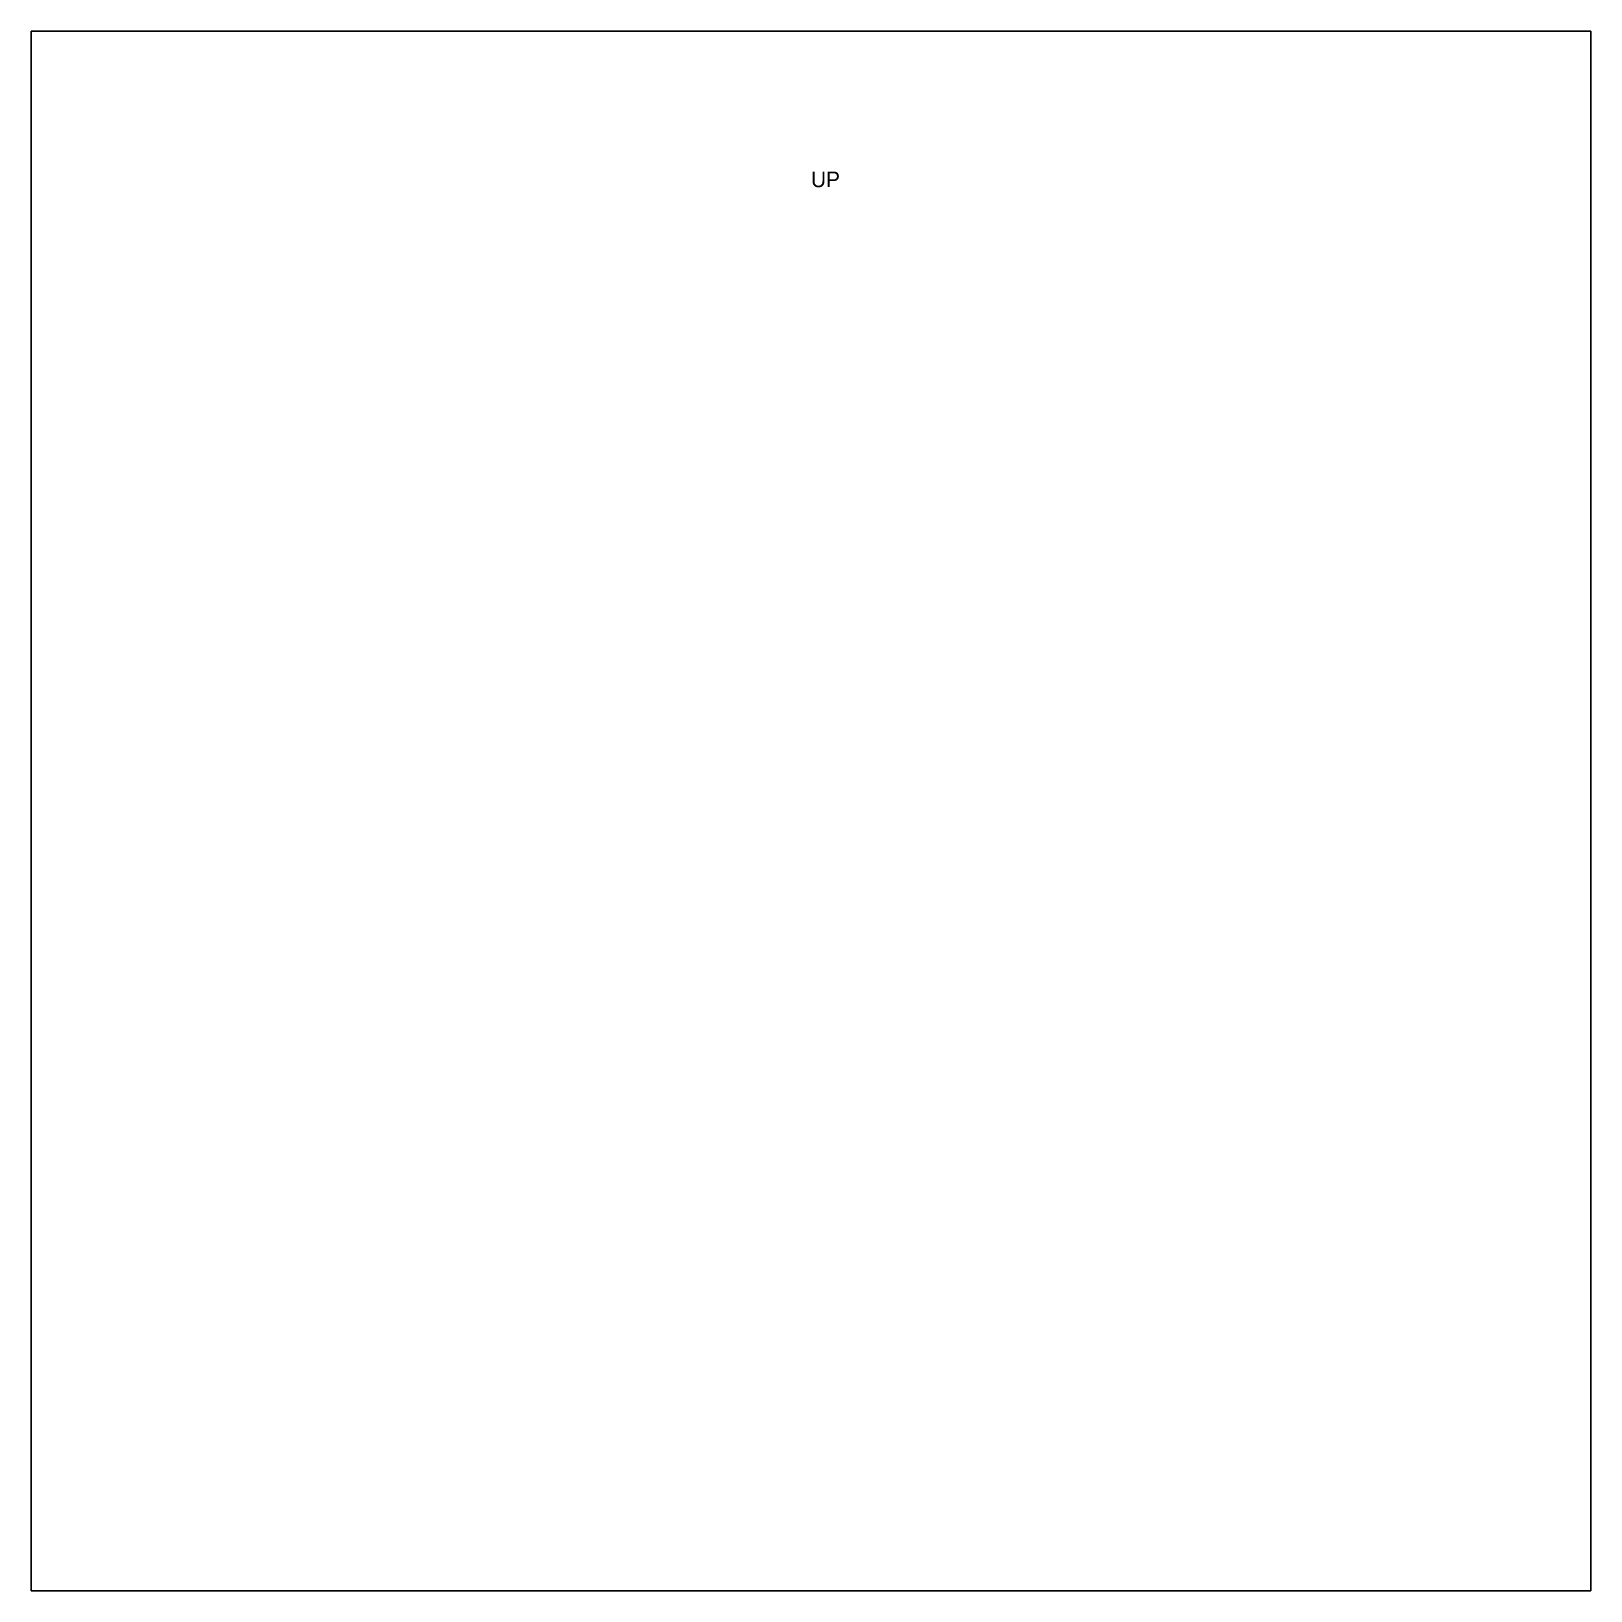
# Model space of a CAD drawing. Header units: metres. Extents: x 0 to 10, y 0 to 10.
import ezdxf

# ---------------------------------------------------------------- set-up
doc = ezdxf.new("R2010")
doc.units = ezdxf.units.M

msp = doc.modelspace()

# ---------------------------------------------------------------- linework, layer by layer
at = {"color": 250}
msp.add_lwpolyline([(0, 0), (10, 0), (10, 10), (0, 10)], close=True, dxfattribs=at)

# ---------------------------------------------------------------- texts
msp.add_text('UP', height=0.1).set_placement((5, 9))

doc.saveas('drawing.dxf')
